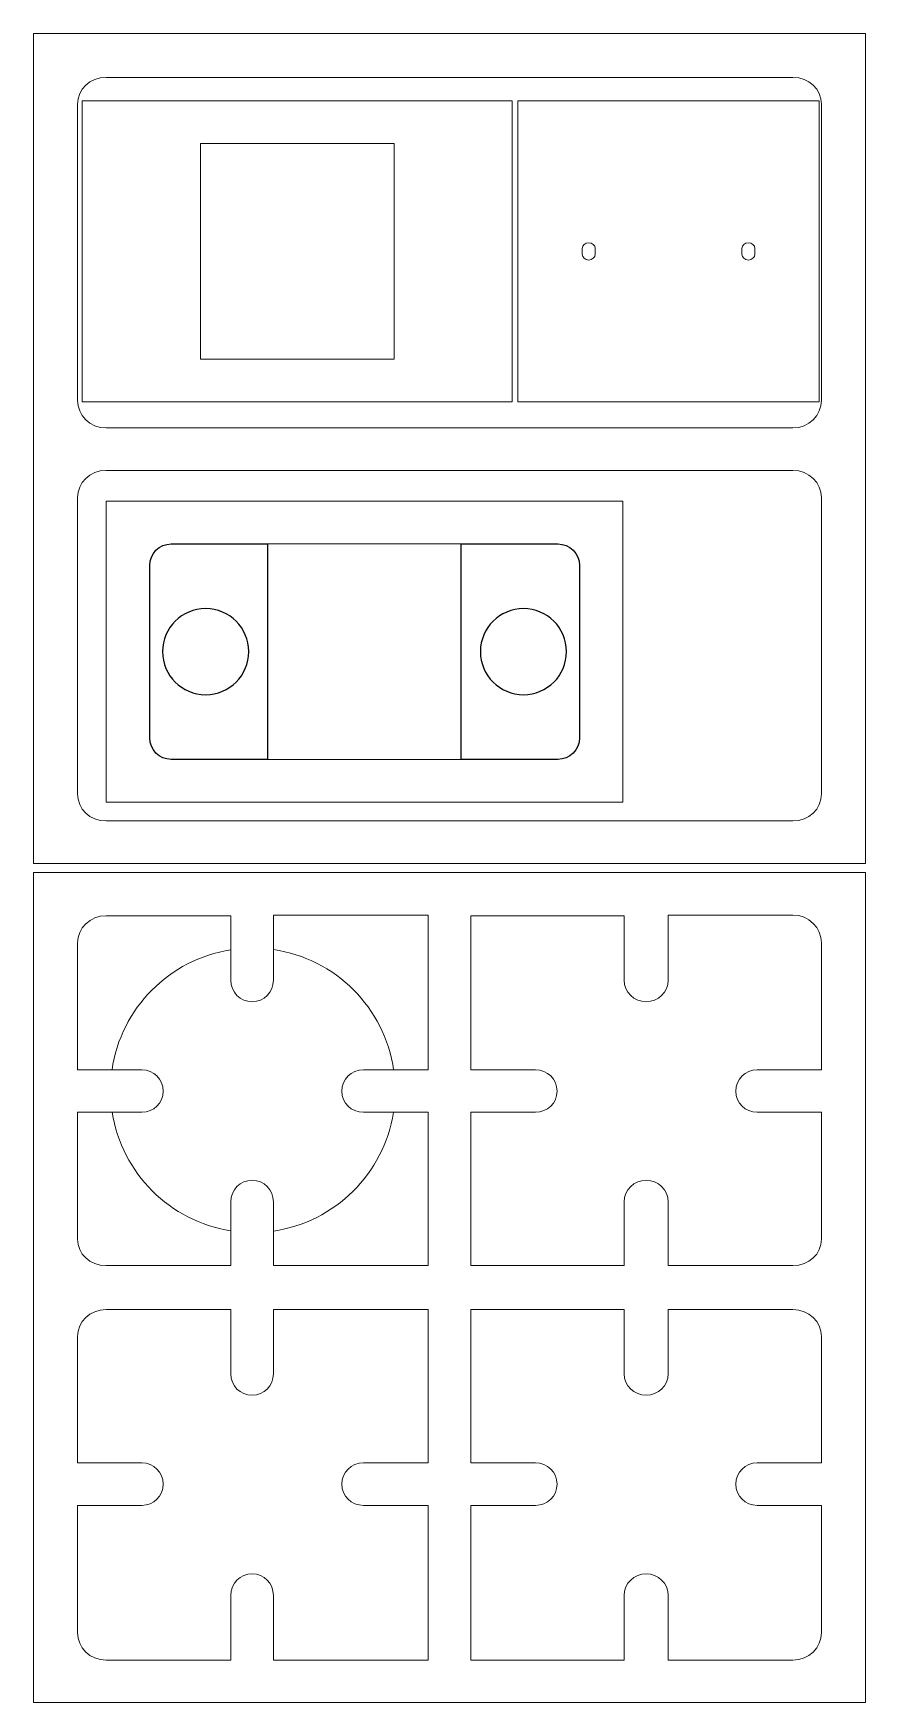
# Model space of a CAD drawing. Header units: millimetres. Extents: x -97 to 97, y -194 to 194.
import ezdxf

# ---------------------------------------------------------------- set-up
doc = ezdxf.new("R2010")
doc.units = ezdxf.units.MM
doc.header["$MEASUREMENT"] = 0
doc.layers.add('Layer 1', color=7, linetype='Continuous')

msp = doc.modelspace()

# ---------------------------------------------------------------- linework, layer by layer
at = {"layer": 'Layer 1', "color": 1, "lineweight": 9}
for points, knots in [([(-96.5151, 194.2084), (-96.5151, 194.2084), (96.8072, 194.2084), (96.8072, 194.2084), (96.8072, 194.2084), (96.8072, 194.2084), (96.8072, 1.239), (96.8072, 1.239), (96.8072, 1.239), (96.8072, 1.239), (-96.5151, 1.239), (-96.5151, 1.239), (-96.5151, 1.239), (-96.5151, 1.239), (-96.5151, 194.2084), (-96.5151, 194.2084)], [0, 0, 0, 0, 0.2, 0.2, 0.2, 0.20000001, 0.4, 0.4, 0.4, 0.40000001, 0.6, 0.6, 0.6, 0.60000001, 1, 1, 1, 1]), ([(-79.6417, 102.4861), (-83.354, 102.4861), (-86.2845, 105.4261), (-86.2845, 108.9243), (-86.2845, 108.9243), (-86.2845, 108.9243), (-86.2845, 177.7562), (-86.2845, 177.7562), (-86.2845, 177.7562), (-86.2845, 181.2547), (-83.354, 183.9778), (-79.6417, 183.9778), (-79.6417, 183.9778), (-79.6417, 183.9778), (79.913, 183.9778), (79.913, 183.9778), (79.913, 183.9778), (83.6256, 183.9778), (86.5766, 181.2547), (86.5766, 177.7562), (86.5766, 177.7562), (86.5766, 177.7562), (86.5766, 108.9243), (86.5766, 108.9243), (86.5766, 108.9243), (86.5766, 105.4261), (83.6256, 102.4861), (79.913, 102.4861), (79.913, 102.4861), (79.913, 102.4861), (-79.6417, 102.4861), (-79.6417, 102.4861)], [0, 0, 0, 0, 0.11111111, 0.11111111, 0.11111111, 0.11111112, 0.22222222, 0.22222222, 0.22222222, 0.22222223, 0.33333333, 0.33333333, 0.33333333, 0.33333334, 0.44444444, 0.44444444, 0.44444444, 0.44444445, 0.55555556, 0.55555556, 0.55555556, 0.55555557, 0.66666667, 0.66666667, 0.66666667, 0.66666668, 0.77777778, 0.77777778, 0.77777778, 0.77777779, 1, 1, 1, 1]), ([(14.6844, 108.5233), (14.6844, 108.5233), (-85.1517, 108.5233), (-85.1517, 108.5233), (-85.1517, 108.5233), (-85.1517, 108.5233), (-85.1517, 178.5236), (-85.1517, 178.5236), (-85.1517, 178.5236), (-85.1517, 178.5236), (14.6844, 178.5236), (14.6844, 178.5236), (14.6844, 178.5236), (14.6844, 178.5236), (14.6844, 108.5233), (14.6844, 108.5233)], [0, 0, 0, 0, 0.2, 0.2, 0.2, 0.20000001, 0.4, 0.4, 0.4, 0.40000001, 0.6, 0.6, 0.6, 0.60000001, 1, 1, 1, 1]), ([(86.034, 108.5233), (86.034, 108.5233), (16.0337, 108.5233), (16.0337, 108.5233), (16.0337, 108.5233), (16.0337, 108.5233), (16.0337, 178.5236), (16.0337, 178.5236), (16.0337, 178.5236), (16.0337, 178.5236), (86.034, 178.5236), (86.034, 178.5236), (86.034, 178.5236), (86.034, 178.5236), (86.034, 108.5233), (86.034, 108.5233)], [0, 0, 0, 0, 0.2, 0.2, 0.2, 0.20000001, 0.4, 0.4, 0.4, 0.40000001, 0.6, 0.6, 0.6, 0.60000001, 1, 1, 1, 1]), ([(-57.7335, 168.5707), (-57.7335, 168.5707), (-12.7335, 168.5707), (-12.7335, 168.5707), (-12.7335, 168.5707), (-12.7335, 168.5707), (-12.7335, 118.4762), (-12.7335, 118.4762), (-12.7335, 118.4762), (-12.7335, 118.4762), (-57.7335, 118.4762), (-57.7335, 118.4762), (-57.7335, 118.4762), (-57.7335, 118.4762), (-57.7335, 168.5707), (-57.7335, 168.5707)], [0, 0, 0, 0, 0.2, 0.2, 0.2, 0.20000001, 0.4, 0.4, 0.4, 0.40000001, 0.6, 0.6, 0.6, 0.60000001, 1, 1, 1, 1]), ([(32.4879, 145.5234), (33.3163, 145.5234), (33.9872, 144.9262), (33.9872, 144.1896), (33.9872, 144.1896), (33.9872, 144.1896), (33.9872, 142.8568), (33.9872, 142.8568), (33.9872, 142.8568), (33.9872, 142.1205), (33.3163, 141.5229), (32.4879, 141.5229), (32.4879, 141.5229), (31.6596, 141.5229), (30.9872, 142.1205), (30.9872, 142.8568), (30.9872, 142.8568), (30.9872, 142.8568), (30.9872, 144.1896), (30.9872, 144.1896), (30.9872, 144.1896), (30.9872, 144.9262), (31.6596, 145.5234), (32.4879, 145.5234)], [0, 0, 0, 0, 0.14285714, 0.14285714, 0.14285714, 0.14285715, 0.28571429, 0.28571429, 0.28571429, 0.2857143, 0.42857143, 0.42857143, 0.42857143, 0.42857144, 0.57142857, 0.57142857, 0.57142857, 0.57142858, 0.71428571, 0.71428571, 0.71428571, 0.71428572, 1, 1, 1, 1]), ([(69.5803, 141.523), (68.7516, 141.523), (68.0802, 142.1203), (68.0802, 142.8569), (68.0802, 142.8569), (68.0802, 142.8569), (68.0802, 144.1896), (68.0802, 144.1896), (68.0802, 144.1896), (68.0802, 144.9259), (68.7516, 145.5235), (69.5803, 145.5235), (69.5803, 145.5235), (70.4086, 145.5235), (71.0806, 144.9259), (71.0806, 144.1896), (71.0806, 144.1896), (71.0806, 144.1896), (71.0806, 142.8569), (71.0806, 142.8569), (71.0806, 142.8569), (71.0806, 142.1203), (70.4086, 141.523), (69.5803, 141.523)], [0, 0, 0, 0, 0.14285714, 0.14285714, 0.14285714, 0.14285715, 0.28571429, 0.28571429, 0.28571429, 0.2857143, 0.42857143, 0.42857143, 0.42857143, 0.42857144, 0.57142857, 0.57142857, 0.57142857, 0.57142858, 0.71428571, 0.71428571, 0.71428571, 0.71428572, 1, 1, 1, 1]), ([(-79.6417, 11.1166), (-83.354, 11.1166), (-86.2845, 13.9265), (-86.2845, 17.4247), (-86.2845, 17.4247), (-86.2845, 17.4247), (-86.2845, 86.2566), (-86.2845, 86.2566), (-86.2845, 86.2566), (-86.2845, 89.7547), (-83.354, 92.6083), (-79.6417, 92.6083), (-79.6417, 92.6083), (-79.6417, 92.6083), (79.913, 92.6083), (79.913, 92.6083), (79.913, 92.6083), (83.6263, 92.6083), (86.5766, 89.7547), (86.5766, 86.2566), (86.5766, 86.2566), (86.5766, 86.2566), (86.5766, 17.4247), (86.5766, 17.4247), (86.5766, 17.4247), (86.5766, 13.9265), (83.6263, 11.1166), (79.913, 11.1166), (79.913, 11.1166), (79.913, 11.1166), (-79.6417, 11.1166), (-79.6417, 11.1166)], [0, 0, 0, 0, 0.11111111, 0.11111111, 0.11111111, 0.11111112, 0.22222222, 0.22222222, 0.22222222, 0.22222223, 0.33333333, 0.33333333, 0.33333333, 0.33333334, 0.44444444, 0.44444444, 0.44444444, 0.44444445, 0.55555556, 0.55555556, 0.55555556, 0.55555557, 0.66666667, 0.66666667, 0.66666667, 0.66666668, 0.77777778, 0.77777778, 0.77777778, 0.77777779, 1, 1, 1, 1]), ([(40.4142, 15.475), (40.4142, 15.475), (-79.586, 15.475), (-79.586, 15.475), (-79.586, 15.475), (-79.586, 15.475), (-79.586, 85.4753), (-79.586, 85.4753), (-79.586, 85.4753), (-79.586, 85.4753), (40.4142, 85.4753), (40.4142, 85.4753), (40.4142, 85.4753), (40.4142, 85.4753), (40.4142, 15.475), (40.4142, 15.475)], [0, 0, 0, 0, 0.2, 0.2, 0.2, 0.20000001, 0.4, 0.4, 0.4, 0.40000001, 0.6, 0.6, 0.6, 0.60000001, 1, 1, 1, 1]), ([(-42.1679, 75.5223), (-42.1679, 75.5223), (2.8321, 75.5223), (2.8321, 75.5223), (2.8321, 75.5223), (2.8321, 75.5223), (2.8321, 25.4279), (2.8321, 25.4279), (2.8321, 25.4279), (2.8321, 25.4279), (-42.1679, 25.4279), (-42.1679, 25.4279), (-42.1679, 25.4279), (-42.1679, 25.4279), (-42.1679, 75.5223), (-42.1679, 75.5223)], [0, 0, 0, 0, 0.2, 0.2, 0.2, 0.20000001, 0.4, 0.4, 0.4, 0.40000001, 0.6, 0.6, 0.6, 0.60000001, 1, 1, 1, 1]), ([(96.8072, -0.8777), (96.8072, -0.8777), (-96.5151, -0.8777), (-96.5151, -0.8777), (-96.5151, -0.8777), (-96.5151, -0.8777), (-96.5151, -193.8471), (-96.5151, -193.8471), (-96.5151, -193.8471), (-96.5151, -193.8471), (96.8072, -193.8471), (96.8072, -193.8471), (96.8072, -193.8471), (96.8072, -193.8471), (96.8072, -0.8777), (96.8072, -0.8777)], [0, 0, 0, 0, 0.2, 0.2, 0.2, 0.20000001, 0.4, 0.4, 0.4, 0.40000001, 0.6, 0.6, 0.6, 0.60000001, 1, 1, 1, 1]), ([(-50.6539, -18.8409), (-50.6539, -18.8409), (-50.6539, -10.9108), (-50.6539, -10.9108), (-50.6539, -10.9108), (-50.6539, -10.9104), (-79.6216, -10.9104), (-79.6216, -10.9104), (-79.6216, -10.9104), (-83.3342, -10.9104), (-86.2845, -13.7457), (-86.2845, -17.2438), (-86.2845, -17.2438), (-86.2845, -17.2438), (-86.2845, -46.7389), (-86.2845, -46.7389), (-86.2845, -46.7389), (-86.2845, -46.7389), (-78.251, -46.7389), (-78.251, -46.7389)], [0, 0, 0, 0, 0.16666667, 0.16666667, 0.16666667, 0.16666668, 0.33333333, 0.33333333, 0.33333333, 0.33333334, 0.5, 0.5, 0.5, 0.50000001, 0.66666667, 0.66666667, 0.66666667, 0.66666668, 1, 1, 1, 1]), ([(-40.7761, -18.7892), (-40.7761, -18.7892), (-40.7761, -10.7557), (-40.7761, -10.7557), (-40.7761, -10.7557), (-40.7761, -10.7557), (-4.7928, -10.7557), (-4.7928, -10.7557), (-4.7928, -10.7557), (-4.7928, -10.7557), (-4.7928, -46.739), (-4.7928, -46.739), (-4.7928, -46.739), (-4.7928, -46.739), (-12.8263, -46.739), (-12.8263, -46.739)], [0, 0, 0, 0, 0.2, 0.2, 0.2, 0.20000001, 0.4, 0.4, 0.4, 0.40000001, 0.6, 0.6, 0.6, 0.60000001, 1, 1, 1, 1]), ([(50.9461, -10.7556), (50.9461, -10.7556), (79.913, -10.7556), (79.913, -10.7556), (79.913, -10.7556), (83.626, -10.7556), (86.5766, -13.7457), (86.5766, -17.2439), (86.5766, -17.2439), (86.5766, -17.2439), (86.5766, -46.7389), (86.5766, -46.7389), (86.5766, -46.7389), (86.5766, -46.7389), (71.6358, -46.7389), (71.6358, -46.7389), (71.6358, -46.7389), (68.8742, -46.7389), (66.6359, -48.9166), (66.6359, -51.6781), (66.6359, -51.6781), (66.6359, -54.439), (68.8742, -56.6167), (71.6358, -56.6167), (71.6358, -56.6167), (71.6358, -56.6167), (86.5766, -56.6167), (86.5766, -56.6167), (86.5766, -56.6167), (86.5766, -56.6167), (86.5766, -86.0761), (86.5766, -86.0761), (86.5766, -86.0761), (86.5766, -89.5742), (83.626, -92.2472), (79.913, -92.2472), (79.913, -92.2472), (79.913, -92.2472), (50.9461, -92.2472), (50.9461, -92.2472), (50.9461, -92.2472), (50.9461, -92.2472), (50.9461, -77.4101), (50.9461, -77.4101), (50.9461, -77.4101), (50.9461, -74.6486), (48.5923, -72.4102), (45.8308, -72.4102), (45.8308, -72.4102), (43.0693, -72.4102), (40.7155, -74.6486), (40.7155, -77.4101), (40.7155, -77.4101), (40.7155, -77.4101), (40.7155, -92.2472), (40.7155, -92.2472), (40.7155, -92.2472), (40.7155, -92.2472), (5.085, -92.2472), (5.085, -92.2472), (5.085, -92.2472), (5.085, -92.2472), (5.085, -56.6167), (5.085, -56.6167), (5.085, -56.6167), (5.085, -56.6167), (20.1359, -56.6167), (20.1359, -56.6167), (20.1359, -56.6167), (22.8971, -56.6167), (25.1358, -54.439), (25.1358, -51.6781), (25.1358, -51.6781), (25.1358, -48.9166), (22.8971, -46.7389), (20.1359, -46.7389), (20.1359, -46.7389), (20.1359, -46.7389), (5.085, -46.7389), (5.085, -46.7389), (5.085, -46.7389), (5.085, -46.7389), (5.085, -10.9101), (5.085, -10.9101), (5.085, -10.9101), (5.085, -10.9101), (40.7155, -10.9101), (40.7155, -10.9108), (40.7155, -10.9108), (40.7155, -10.9108), (40.7155, -25.9102), (40.7155, -25.9102), (40.7155, -25.9102), (40.7155, -28.671), (43.0693, -30.9098), (45.8308, -30.9098), (45.8308, -30.9098), (48.5923, -30.9098), (50.9461, -28.671), (50.9461, -25.9102), (50.9461, -25.9102), (50.9461, -25.9102), (50.9461, -10.7556), (50.9461, -10.7556)], [0, 0, 0, 0, 0.03703704, 0.03703704, 0.03703704, 0.03703705, 0.07407407, 0.07407407, 0.07407407, 0.07407408, 0.11111111, 0.11111111, 0.11111111, 0.11111112, 0.14814815, 0.14814815, 0.14814815, 0.14814816, 0.18518519, 0.18518519, 0.18518519, 0.1851852, 0.22222222, 0.22222222, 0.22222222, 0.22222223, 0.25925926, 0.25925926, 0.25925926, 0.25925927, 0.2962963, 0.2962963, 0.2962963, 0.29629631, 0.33333333, 0.33333333, 0.33333333, 0.33333334, 0.37037037, 0.37037037, 0.37037037, 0.37037038, 0.40740741, 0.40740741, 0.40740741, 0.40740742, 0.44444444, 0.44444444, 0.44444444, 0.44444445, 0.48148148, 0.48148148, 0.48148148, 0.48148149, 0.51851852, 0.51851852, 0.51851852, 0.51851853, 0.55555556, 0.55555556, 0.55555556, 0.55555557, 0.59259259, 0.59259259, 0.59259259, 0.5925926, 0.62962963, 0.62962963, 0.62962963, 0.62962964, 0.66666667, 0.66666667, 0.66666667, 0.66666668, 0.7037037, 0.7037037, 0.7037037, 0.70370371, 0.74074074, 0.74074074, 0.74074074, 0.74074075, 0.77777778, 0.77777778, 0.77777778, 0.77777779, 0.81481481, 0.81481481, 0.81481481, 0.81481482, 0.85185185, 0.85185185, 0.85185185, 0.85185186, 0.88888889, 0.88888889, 0.88888889, 0.8888889, 0.92592593, 0.92592593, 0.92592593, 0.92592594, 1, 1, 1, 1]), ([(-50.6539, -18.8409), (-50.6539, -18.8409), (-50.6539, -25.9102), (-50.6539, -25.9102), (-50.6539, -25.9102), (-50.6539, -28.671), (-48.4766, -30.9097), (-45.715, -30.9097), (-45.715, -30.9097), (-42.9535, -30.9097), (-40.7761, -28.671), (-40.7761, -25.9102), (-40.7761, -25.9102), (-40.7761, -25.9102), (-40.7761, -18.7893), (-40.7761, -18.7893)], [0, 0, 0, 0, 0.2, 0.2, 0.2, 0.20000001, 0.4, 0.4, 0.4, 0.40000001, 0.6, 0.6, 0.6, 0.60000001, 1, 1, 1, 1]), ([(-78.2509, -46.7389), (-78.2509, -46.7389), (-71.3643, -46.7389), (-71.3643, -46.7389), (-71.3643, -46.7389), (-68.6028, -46.7389), (-66.3644, -48.9166), (-66.3644, -51.6781), (-66.3644, -51.6781), (-66.3644, -54.439), (-68.6028, -56.6167), (-71.3643, -56.6167), (-71.3643, -56.6167), (-71.3643, -56.6167), (-78.1994, -56.6167), (-78.1994, -56.6167)], [0, 0, 0, 0, 0.2, 0.2, 0.2, 0.20000001, 0.4, 0.4, 0.4, 0.40000001, 0.6, 0.6, 0.6, 0.60000001, 1, 1, 1, 1]), ([(-12.8781, -56.6167), (-12.8781, -56.6167), (-19.8645, -56.6167), (-19.8645, -56.6167), (-19.8645, -56.6167), (-22.6257, -56.6167), (-24.8645, -54.439), (-24.8645, -51.6781), (-24.8645, -51.6781), (-24.8645, -48.9166), (-22.6257, -46.7389), (-19.8645, -46.7389), (-19.8645, -46.7389), (-19.8645, -46.7389), (-12.8266, -46.7389), (-12.8266, -46.7389)], [0, 0, 0, 0, 0.2, 0.2, 0.2, 0.20000001, 0.4, 0.4, 0.4, 0.40000001, 0.6, 0.6, 0.6, 0.60000001, 1, 1, 1, 1]), ([(-50.6539, -84.1619), (-50.6539, -84.1619), (-50.6539, -92.2472), (-50.6539, -92.2472), (-50.6539, -92.2472), (-50.6539, -92.2472), (-79.6417, -92.2472), (-79.6417, -92.2472), (-79.6417, -92.2472), (-83.354, -92.2472), (-86.2845, -89.5742), (-86.2845, -86.0761), (-86.2845, -86.0761), (-86.2845, -86.0761), (-86.2845, -56.6167), (-86.2845, -56.6167), (-86.2845, -56.6167), (-86.2845, -56.6167), (-78.1992, -56.6167), (-78.1992, -56.6167)], [0, 0, 0, 0, 0.16666667, 0.16666667, 0.16666667, 0.16666668, 0.33333333, 0.33333333, 0.33333333, 0.33333334, 0.5, 0.5, 0.5, 0.50000001, 0.66666667, 0.66666667, 0.66666667, 0.66666668, 1, 1, 1, 1]), ([(-40.7761, -84.2136), (-40.7761, -84.2136), (-40.7761, -92.2471), (-40.7761, -92.2471), (-40.7761, -92.2471), (-40.7761, -92.2471), (-4.7928, -92.2471), (-4.7928, -92.2471), (-4.7928, -92.2471), (-4.7928, -92.2471), (-4.7928, -56.6165), (-4.7928, -56.6165), (-4.7928, -56.6165), (-4.7928, -56.6165), (-12.8781, -56.6165), (-12.8781, -56.6165)], [0, 0, 0, 0, 0.2, 0.2, 0.2, 0.20000001, 0.4, 0.4, 0.4, 0.40000001, 0.6, 0.6, 0.6, 0.60000001, 1, 1, 1, 1]), ([(-40.7761, -84.2136), (-40.7761, -84.2136), (-40.7761, -77.4103), (-40.7761, -77.4103), (-40.7761, -77.4103), (-40.7761, -74.6487), (-42.9535, -72.41), (-45.715, -72.41), (-45.715, -72.41), (-48.4766, -72.41), (-50.6539, -74.6487), (-50.6539, -77.4103), (-50.6539, -77.4103), (-50.6539, -77.4103), (-50.6539, -84.1621), (-50.6539, -84.1621)], [0, 0, 0, 0, 0.2, 0.2, 0.2, 0.20000001, 0.4, 0.4, 0.4, 0.40000001, 0.6, 0.6, 0.6, 0.60000001, 1, 1, 1, 1]), ([(-40.7761, -102.4778), (-40.7761, -102.4778), (-4.7928, -102.4778), (-4.7928, -102.4778), (-4.7928, -102.4778), (-4.7928, -102.4778), (-4.7928, -138.1084), (-4.7928, -138.1084), (-4.7928, -138.1084), (-4.7928, -138.1084), (-19.8645, -138.1084), (-19.8645, -138.1084), (-19.8645, -138.1084), (-22.6257, -138.1084), (-24.8645, -140.286), (-24.8645, -143.0476), (-24.8645, -143.0476), (-24.8645, -145.8084), (-22.6257, -147.9861), (-19.8645, -147.9861), (-19.8645, -147.9861), (-19.8645, -147.9861), (-4.7928, -147.9861), (-4.7928, -147.9861), (-4.7928, -147.9861), (-4.7928, -147.9861), (-4.7928, -183.9695), (-4.7928, -183.9695), (-4.7928, -183.9695), (-4.7928, -183.9695), (-40.7761, -183.9695), (-40.7761, -183.9695), (-40.7761, -183.9695), (-40.7761, -183.9695), (-40.7761, -168.9101), (-40.7761, -168.9101), (-40.7761, -168.9101), (-40.7761, -166.1482), (-42.9535, -163.9098), (-45.715, -163.9098), (-45.715, -163.9098), (-48.4766, -163.9098), (-50.6539, -166.1482), (-50.6539, -168.9101), (-50.6539, -168.9101), (-50.6539, -168.9101), (-50.6539, -183.9695), (-50.6539, -183.9695), (-50.6539, -183.9695), (-50.6539, -183.9695), (-79.6417, -183.9695), (-79.6417, -183.9695), (-79.6417, -183.9695), (-83.354, -183.9695), (-86.2845, -181.0739), (-86.2845, -177.5757), (-86.2845, -177.5757), (-86.2845, -177.5757), (-86.2845, -147.9861), (-86.2845, -147.9861), (-86.2845, -147.9861), (-86.2845, -147.9861), (-71.3645, -147.9861), (-71.3645, -147.9861), (-71.3645, -147.9861), (-68.6029, -147.9861), (-66.3642, -145.8084), (-66.3642, -143.0476), (-66.3642, -143.0476), (-66.3642, -140.286), (-68.6029, -138.1084), (-71.3645, -138.1084), (-71.3645, -138.1084), (-71.3645, -138.1084), (-86.2845, -138.1084), (-86.2845, -138.1084), (-86.2845, -138.1084), (-86.2845, -138.1084), (-86.2845, -108.7442), (-86.2845, -108.7442), (-86.2845, -108.7442), (-86.2845, -105.246), (-83.354, -102.4778), (-79.6417, -102.4778), (-79.6417, -102.4778), (-79.6417, -102.4778), (-50.6539, -102.4778), (-50.6539, -102.4778), (-50.6539, -102.4778), (-50.6539, -102.4778), (-50.6539, -117.4098), (-50.6539, -117.4098), (-50.6539, -117.4098), (-50.6539, -120.1714), (-48.4766, -122.4101), (-45.715, -122.4101), (-45.715, -122.4101), (-42.9535, -122.4101), (-40.7761, -120.1714), (-40.7761, -117.4098), (-40.7761, -117.4098), (-40.7761, -117.4098), (-40.7761, -102.4778), (-40.7761, -102.4778)], [0, 0, 0, 0, 0.03703704, 0.03703704, 0.03703704, 0.03703705, 0.07407407, 0.07407407, 0.07407407, 0.07407408, 0.11111111, 0.11111111, 0.11111111, 0.11111112, 0.14814815, 0.14814815, 0.14814815, 0.14814816, 0.18518519, 0.18518519, 0.18518519, 0.1851852, 0.22222222, 0.22222222, 0.22222222, 0.22222223, 0.25925926, 0.25925926, 0.25925926, 0.25925927, 0.2962963, 0.2962963, 0.2962963, 0.29629631, 0.33333333, 0.33333333, 0.33333333, 0.33333334, 0.37037037, 0.37037037, 0.37037037, 0.37037038, 0.40740741, 0.40740741, 0.40740741, 0.40740742, 0.44444444, 0.44444444, 0.44444444, 0.44444445, 0.48148148, 0.48148148, 0.48148148, 0.48148149, 0.51851852, 0.51851852, 0.51851852, 0.51851853, 0.55555556, 0.55555556, 0.55555556, 0.55555557, 0.59259259, 0.59259259, 0.59259259, 0.5925926, 0.62962963, 0.62962963, 0.62962963, 0.62962964, 0.66666667, 0.66666667, 0.66666667, 0.66666668, 0.7037037, 0.7037037, 0.7037037, 0.70370371, 0.74074074, 0.74074074, 0.74074074, 0.74074075, 0.77777778, 0.77777778, 0.77777778, 0.77777779, 0.81481481, 0.81481481, 0.81481481, 0.81481482, 0.85185185, 0.85185185, 0.85185185, 0.85185186, 0.88888889, 0.88888889, 0.88888889, 0.8888889, 0.92592593, 0.92592593, 0.92592593, 0.92592594, 1, 1, 1, 1]), ([(50.9461, -102.4778), (50.9461, -102.4778), (79.913, -102.4778), (79.913, -102.4778), (79.913, -102.4778), (83.626, -102.4778), (86.5766, -105.246), (86.5766, -108.7442), (86.5766, -108.7442), (86.5766, -108.7442), (86.5766, -138.1084), (86.5766, -138.1084), (86.5766, -138.1084), (86.5766, -138.1084), (71.6358, -138.1084), (71.6358, -138.1084), (71.6358, -138.1084), (68.8742, -138.1084), (66.6359, -140.286), (66.6359, -143.0476), (66.6359, -143.0476), (66.6359, -145.8084), (68.8742, -147.9861), (71.6358, -147.9861), (71.6358, -147.9861), (71.6358, -147.9861), (86.5766, -147.9861), (86.5766, -147.9861), (86.5766, -147.9861), (86.5766, -147.9861), (86.5766, -177.5757), (86.5766, -177.5757), (86.5766, -177.5757), (86.5766, -181.0739), (83.626, -183.9695), (79.913, -183.9695), (79.913, -183.9695), (79.913, -183.9695), (50.9461, -183.9695), (50.9461, -183.9695), (50.9461, -183.9695), (50.9461, -183.9695), (50.9461, -168.9101), (50.9461, -168.9101), (50.9461, -168.9101), (50.9461, -166.1482), (48.5923, -163.9098), (45.8308, -163.9098), (45.8308, -163.9098), (43.0693, -163.9098), (40.7155, -166.1482), (40.7155, -168.9101), (40.7155, -168.9101), (40.7155, -168.9101), (40.7155, -183.9695), (40.7155, -183.9695), (40.7155, -183.9695), (40.7155, -183.9695), (5.085, -183.9695), (5.085, -183.9695), (5.085, -183.9695), (5.085, -183.9695), (5.085, -147.9861), (5.085, -147.9861), (5.085, -147.9861), (5.085, -147.9861), (20.1359, -147.9861), (20.1359, -147.9861), (20.1359, -147.9861), (22.8971, -147.9861), (25.1358, -145.8084), (25.1358, -143.0476), (25.1358, -143.0476), (25.1358, -140.286), (22.8971, -138.1084), (20.1359, -138.1084), (20.1359, -138.1084), (20.1359, -138.1084), (5.085, -138.1084), (5.085, -138.1084), (5.085, -138.1084), (5.085, -138.1084), (5.085, -102.4778), (5.085, -102.4778), (5.085, -102.4778), (5.085, -102.4778), (40.7155, -102.4778), (40.7155, -102.4778), (40.7155, -102.4778), (40.7155, -102.4778), (40.7155, -117.4098), (40.7155, -117.4098), (40.7155, -117.4098), (40.7155, -120.1714), (43.0693, -122.4101), (45.8308, -122.4101), (45.8308, -122.4101), (48.5923, -122.4101), (50.9461, -120.1714), (50.9461, -117.4098), (50.9461, -117.4098), (50.9461, -117.4098), (50.9461, -102.4778), (50.9461, -102.4778)], [0, 0, 0, 0, 0.03703704, 0.03703704, 0.03703704, 0.03703705, 0.07407407, 0.07407407, 0.07407407, 0.07407408, 0.11111111, 0.11111111, 0.11111111, 0.11111112, 0.14814815, 0.14814815, 0.14814815, 0.14814816, 0.18518519, 0.18518519, 0.18518519, 0.1851852, 0.22222222, 0.22222222, 0.22222222, 0.22222223, 0.25925926, 0.25925926, 0.25925926, 0.25925927, 0.2962963, 0.2962963, 0.2962963, 0.29629631, 0.33333333, 0.33333333, 0.33333333, 0.33333334, 0.37037037, 0.37037037, 0.37037037, 0.37037038, 0.40740741, 0.40740741, 0.40740741, 0.40740742, 0.44444444, 0.44444444, 0.44444444, 0.44444445, 0.48148148, 0.48148148, 0.48148148, 0.48148149, 0.51851852, 0.51851852, 0.51851852, 0.51851853, 0.55555556, 0.55555556, 0.55555556, 0.55555557, 0.59259259, 0.59259259, 0.59259259, 0.5925926, 0.62962963, 0.62962963, 0.62962963, 0.62962964, 0.66666667, 0.66666667, 0.66666667, 0.66666668, 0.7037037, 0.7037037, 0.7037037, 0.70370371, 0.74074074, 0.74074074, 0.74074074, 0.74074075, 0.77777778, 0.77777778, 0.77777778, 0.77777779, 0.81481481, 0.81481481, 0.81481481, 0.81481482, 0.85185185, 0.85185185, 0.85185185, 0.85185186, 0.88888889, 0.88888889, 0.88888889, 0.8888889, 0.92592593, 0.92592593, 0.92592593, 0.92592594, 1, 1, 1, 1])]:
    msp.add_open_spline(points, degree=3, knots=knots, dxfattribs=at)
at = {"layer": 'Layer 1'}
for points, knots in [([(-42.168, 75.5222), (-42.168, 75.5222), (-64.5038, 75.5222), (-64.5038, 75.5222), (-64.5038, 75.5222), (-67.2657, 75.5222), (-69.504, 73.2835), (-69.504, 70.5219), (-69.504, 70.5219), (-69.504, 70.5219), (-69.504, 30.428), (-69.504, 30.428), (-69.504, 30.428), (-69.504, 27.6665), (-67.2657, 25.4278), (-64.5038, 25.4278), (-64.5038, 25.4278), (-64.5038, 25.4278), (-42.168, 25.4278), (-42.168, 25.4278), (-42.168, 25.4278), (-42.168, 25.4278), (-42.168, 75.5222), (-42.168, 75.5222)], [0, 0, 0, 0, 0.14285714, 0.14285714, 0.14285714, 0.14285715, 0.28571429, 0.28571429, 0.28571429, 0.2857143, 0.42857143, 0.42857143, 0.42857143, 0.42857144, 0.57142857, 0.57142857, 0.57142857, 0.57142858, 0.71428571, 0.71428571, 0.71428571, 0.71428572, 1, 1, 1, 1]), ([(2.8318, 25.4278), (2.8318, 25.4278), (25.3317, 25.4278), (25.3317, 25.4278), (25.3317, 25.4278), (28.0932, 25.4278), (30.3319, 27.6665), (30.3319, 30.428), (30.3319, 30.428), (30.3319, 30.428), (30.3319, 70.5219), (30.3319, 70.5219), (30.3319, 70.5219), (30.3319, 73.2835), (28.0932, 75.5222), (25.3317, 75.5222), (25.3317, 75.5222), (25.3317, 75.5222), (2.8318, 75.5222), (2.8318, 75.5222), (2.8318, 75.5222), (2.8318, 75.5222), (2.8318, 25.4278), (2.8318, 25.4278)], [0, 0, 0, 0, 0.14285714, 0.14285714, 0.14285714, 0.14285715, 0.28571429, 0.28571429, 0.28571429, 0.2857143, 0.42857143, 0.42857143, 0.42857143, 0.42857144, 0.57142857, 0.57142857, 0.57142857, 0.57142858, 0.71428571, 0.71428571, 0.71428571, 0.71428572, 1, 1, 1, 1]), ([(-56.5038, 60.4752), (-50.9807, 60.4752), (-46.5036, 55.9977), (-46.5036, 50.475), (-46.5036, 50.475), (-46.5036, 44.9522), (-50.9807, 40.4748), (-56.5038, 40.4748), (-56.5038, 40.4748), (-62.0266, 40.4748), (-66.5037, 44.9522), (-66.5037, 50.475), (-66.5037, 50.475), (-66.5037, 55.9977), (-62.0266, 60.4752), (-56.5038, 60.4752)], [0, 0, 0, 0, 0.2, 0.2, 0.2, 0.20000001, 0.4, 0.4, 0.4, 0.40000001, 0.6, 0.6, 0.6, 0.60000001, 1, 1, 1, 1]), ([(17.3317, 60.4752), (22.8545, 60.4752), (27.3316, 55.9977), (27.3316, 50.475), (27.3316, 50.475), (27.3316, 44.9522), (22.8545, 40.4748), (17.3317, 40.4748), (17.3317, 40.4748), (11.8086, 40.4748), (7.3315, 44.9522), (7.3315, 50.475), (7.3315, 50.475), (7.3315, 55.9977), (11.8086, 60.4752), (17.3317, 60.4752)], [0, 0, 0, 0, 0.2, 0.2, 0.2, 0.20000001, 0.4, 0.4, 0.4, 0.40000001, 0.6, 0.6, 0.6, 0.60000001, 1, 1, 1, 1])]:
    msp.add_open_spline(points, degree=3, knots=knots, dxfattribs=at)
at = {"layer": 'Layer 1', "color": 1, "lineweight": 9}
for points in [[(-78.2509, -46.7389), (-76.1836, -32.413), (-64.9303, -21.0588), (-50.6538, -18.8409)], [(-40.7761, -18.7892), (-26.3331, -20.8737), (-14.9112, -32.2949), (-12.8263, -46.739)], [(-50.6539, -84.1619), (-64.8134, -81.9624), (-75.9996, -70.7761), (-78.1992, -56.6167)], [(-12.8781, -56.6167), (-15.096, -70.8932), (-26.4505, -82.1458), (-40.7761, -84.2138)]]:
    msp.add_open_spline(points, degree=3, dxfattribs=at)

doc.saveas('drawing.dxf')
